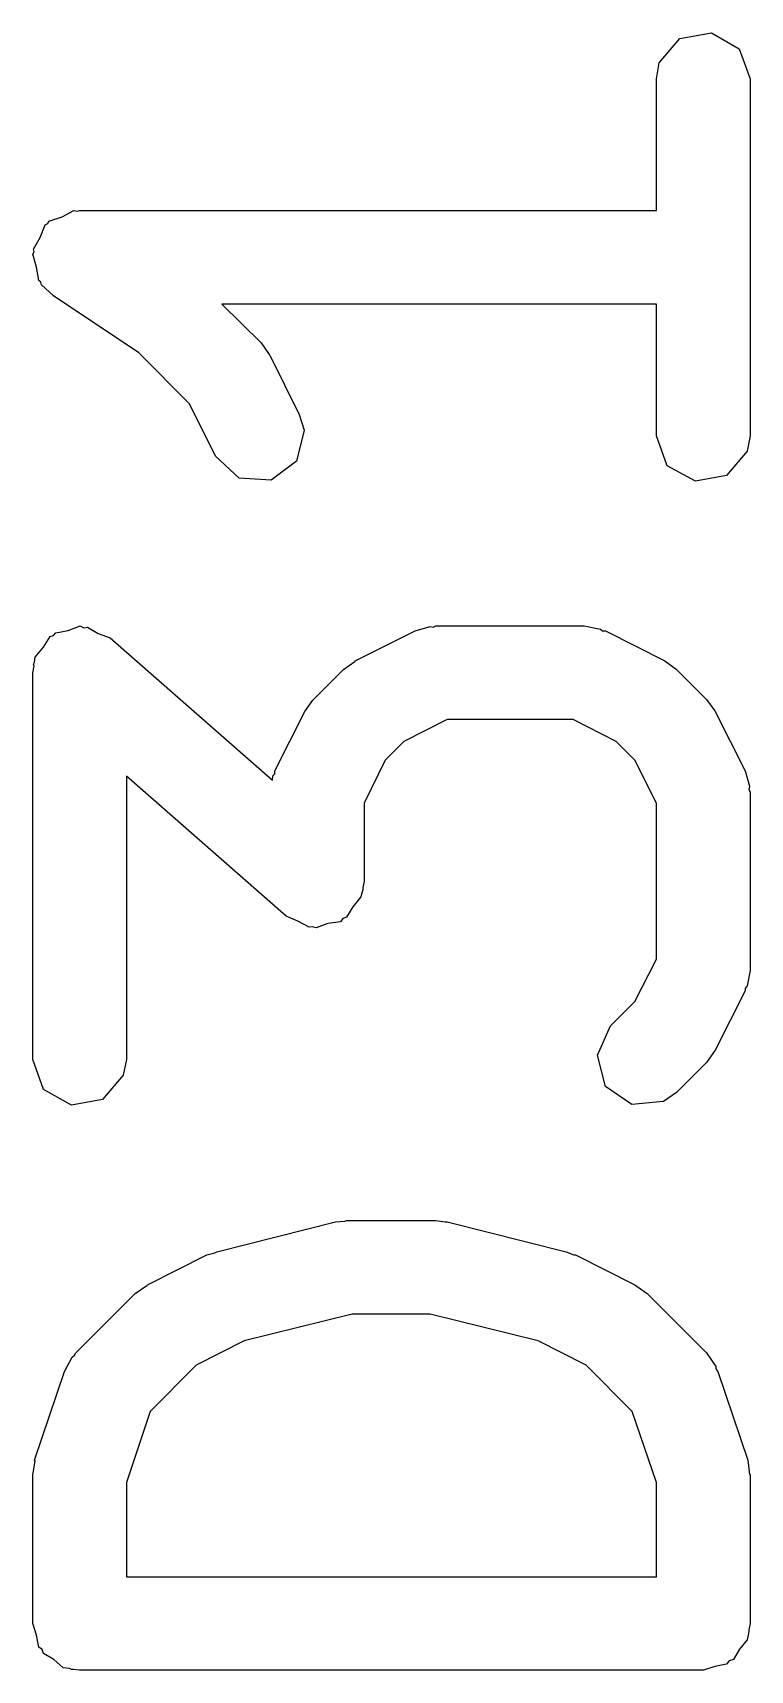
# Model space of a CAD drawing. Extents: x 44 to 268, y -129 to -26.
# Drawn here: x 149.534 to 150.684, y -107.207 to -104.582 of the extents above; entities that cross this region are included whole.
import ezdxf

# ---------------------------------------------------------------- set-up
doc = ezdxf.new("R2010")
doc.units = 0
doc.layers.add('BLACK', color=7, linetype='CONTINUOUS')

msp = doc.modelspace()

# ---------------------------------------------------------------- linework, layer by layer
at = {"layer": 'BLACK', "linetype": 'CONTINUOUS'}
for p, q in [((150.538, -104.63), (150.571, -104.591)), ((150.571, -104.591), (150.622, -104.582)), ((150.622, -104.582), (150.666, -104.608)), ((150.534, -104.656), (150.538, -104.63)), ((150.666, -104.608), (150.684, -104.656)), ((150.534, -104.867), (150.534, -104.656)), ((150.684, -104.656), (150.684, -105.228)), ((149.581, -104.877), (149.6, -104.867)), ((149.6, -104.867), (149.605, -104.868)), ((149.605, -104.868), (149.609, -104.867)), ((149.609, -104.867), (150.534, -104.867)), ((149.546, -104.91), (149.554, -104.89)), ((149.554, -104.89), (149.558, -104.888)), ((149.558, -104.888), (149.56, -104.884)), ((149.56, -104.884), (149.581, -104.877)), ((149.535, -104.929), (149.546, -104.91)), ((149.534, -104.937), (149.536, -104.933)), ((149.54, -104.958), (149.534, -104.937)), ((149.536, -104.933), (149.535, -104.929)), ((149.544, -104.979), (149.54, -104.958)), ((149.547, -104.982), (149.544, -104.979)), ((149.548, -104.986), (149.547, -104.982)), ((149.567, -105.004), (149.548, -104.986)), ((149.704, -105.095), (149.567, -105.004)), ((150.534, -105.017), (149.837, -105.017)), ((149.837, -105.017), (149.9, -105.079)), ((150.534, -105.228), (150.534, -105.017)), ((149.785, -105.177), (149.704, -105.095)), ((149.9, -105.079), (149.913, -105.098)), ((149.913, -105.098), (149.914, -105.099)), ((149.914, -105.099), (149.961, -105.194)), ((149.827, -105.261), (149.785, -105.177)), ((149.961, -105.194), (149.969, -105.219)), ((149.969, -105.219), (149.957, -105.269)), ((150.551, -105.276), (150.534, -105.228)), ((150.684, -105.228), (150.679, -105.253)), ((149.865, -105.296), (149.827, -105.261)), ((150.679, -105.253), (150.646, -105.292)), ((149.957, -105.269), (149.916, -105.299)), ((150.596, -105.301), (150.551, -105.276)), ((149.916, -105.299), (149.865, -105.296)), ((150.646, -105.292), (150.596, -105.301)), ((149.551, -105.567), (149.562, -105.55)), ((149.562, -105.55), (149.567, -105.548)), ((149.567, -105.548), (149.571, -105.544)), ((149.571, -105.544), (149.591, -105.54)), ((149.591, -105.54), (149.61, -105.533)), ((149.61, -105.533), (149.616, -105.536)), ((149.616, -105.536), (149.622, -105.535)), ((149.622, -105.535), (149.639, -105.545)), ((149.639, -105.545), (149.658, -105.552)), ((150.051, -105.589), (150.147, -105.541)), ((150.147, -105.541), (150.171, -105.534)), ((150.171, -105.534), (150.176, -105.535)), ((150.176, -105.535), (150.18, -105.533)), ((150.18, -105.533), (150.418, -105.533)), ((150.418, -105.533), (150.444, -105.538)), ((150.444, -105.538), (150.447, -105.541)), ((150.447, -105.541), (150.452, -105.541)), ((150.452, -105.541), (150.547, -105.589)), ((149.538, -105.583), (149.551, -105.567)), ((149.658, -105.552), (149.918, -105.78)), ((149.534, -105.608), (149.536, -105.597)), ((149.535, -105.594), (149.537, -105.591)), ((149.536, -105.597), (149.535, -105.594)), ((149.537, -105.591), (149.538, -105.583)), ((149.984, -105.651), (150.032, -105.603)), ((150.032, -105.603), (150.05, -105.59)), ((150.05, -105.59), (150.051, -105.589)), ((150.547, -105.589), (150.565, -105.602)), ((150.565, -105.602), (150.566, -105.603)), ((150.566, -105.603), (150.614, -105.651)), ((149.534, -106.228), (149.534, -105.608)), ((149.97, -105.67), (149.983, -105.652)), ((149.983, -105.652), (149.984, -105.651)), ((150.614, -105.651), (150.627, -105.669)), ((149.922, -105.765), (149.97, -105.67)), ((150.627, -105.669), (150.628, -105.67)), ((150.628, -105.67), (150.676, -105.765)), ((150.198, -105.683), (150.129, -105.718)), ((150.4, -105.683), (150.198, -105.683)), ((150.469, -105.718), (150.4, -105.683)), ((150.129, -105.718), (150.099, -105.748)), ((150.499, -105.748), (150.469, -105.718)), ((150.099, -105.748), (150.065, -105.817)), ((150.534, -105.817), (150.499, -105.748)), ((149.94, -105.998), (149.684, -105.774)), ((149.684, -105.774), (149.684, -106.228)), ((149.918, -105.78), (149.919, -105.773)), ((149.919, -105.773), (149.922, -105.77)), ((149.922, -105.77), (149.922, -105.765)), ((150.676, -105.765), (150.683, -105.79)), ((150.683, -105.79), (150.682, -105.795)), ((150.682, -105.795), (150.684, -105.799)), ((150.684, -105.799), (150.684, -106.085)), ((150.065, -105.817), (150.065, -105.942)), ((150.534, -106.067), (150.534, -105.817)), ((150.065, -105.942), (150.063, -105.953)), ((150.06, -105.967), (150.047, -105.983)), ((150.062, -105.959), (150.06, -105.967)), ((150.063, -105.956), (150.062, -105.959)), ((150.063, -105.953), (150.063, -105.956)), ((150.047, -105.983), (150.037, -106)), ((149.959, -106.006), (149.94, -105.998)), ((149.977, -106.016), (149.959, -106.006)), ((149.982, -106.015), (149.977, -106.016)), ((149.988, -106.017), (149.982, -106.015)), ((150.007, -106.01), (149.988, -106.017)), ((150.027, -106.007), (150.007, -106.01)), ((150.031, -106.002), (150.027, -106.007)), ((150.037, -106), (150.031, -106.002)), ((150.499, -106.135), (150.534, -106.067)), ((150.684, -106.085), (150.679, -106.11)), ((150.676, -106.118), (150.628, -106.213)), ((150.679, -106.11), (150.676, -106.114)), ((150.676, -106.114), (150.676, -106.118)), ((150.46, -106.174), (150.499, -106.135)), ((150.439, -106.221), (150.46, -106.174)), ((149.551, -106.276), (149.534, -106.228)), ((149.684, -106.228), (149.679, -106.253)), ((150.452, -106.271), (150.439, -106.221)), ((150.614, -106.233), (150.566, -106.281)), ((150.615, -106.231), (150.614, -106.233)), ((150.628, -106.213), (150.615, -106.231)), ((149.679, -106.253), (149.646, -106.292)), ((149.596, -106.301), (149.551, -106.276)), ((150.494, -106.3), (150.452, -106.271)), ((150.566, -106.281), (150.545, -106.295)), ((149.646, -106.292), (149.596, -106.301)), ((150.545, -106.295), (150.494, -106.3)), ((149.829, -106.536), (150.019, -106.488)), ((150.019, -106.488), (150.034, -106.487)), ((150.034, -106.487), (150.037, -106.486)), ((150.037, -106.486), (150.18, -106.486)), ((150.18, -106.486), (150.195, -106.488)), ((150.195, -106.488), (150.198, -106.488)), ((150.198, -106.488), (150.389, -106.536)), ((149.718, -106.589), (149.813, -106.541)), ((149.813, -106.541), (149.826, -106.538)), ((149.826, -106.538), (149.829, -106.536)), ((150.389, -106.536), (150.401, -106.541)), ((150.401, -106.541), (150.404, -106.541)), ((150.404, -106.541), (150.499, -106.589)), ((149.698, -106.603), (149.717, -106.59)), ((149.717, -106.59), (149.718, -106.589)), ((150.499, -106.589), (150.517, -106.602)), ((149.603, -106.698), (149.698, -106.603)), ((150.517, -106.602), (150.519, -106.603)), ((150.519, -106.603), (150.614, -106.698)), ((150.046, -106.636), (149.873, -106.679)), ((150.171, -106.636), (150.046, -106.636)), ((150.344, -106.679), (150.171, -106.636)), ((149.873, -106.679), (149.796, -106.718)), ((150.421, -106.718), (150.344, -106.679)), ((149.585, -106.728), (149.597, -106.705)), ((149.597, -106.705), (149.601, -106.702)), ((149.601, -106.702), (149.603, -106.698)), ((150.614, -106.698), (150.629, -106.72)), ((149.537, -106.87), (149.585, -106.728)), ((149.796, -106.718), (149.722, -106.792)), ((150.495, -106.792), (150.421, -106.718)), ((150.629, -106.72), (150.629, -106.724)), ((150.629, -106.724), (150.632, -106.728)), ((150.632, -106.728), (150.68, -106.87)), ((149.722, -106.792), (149.684, -106.906)), ((150.534, -106.906), (150.495, -106.792)), ((149.534, -106.894), (149.538, -106.872)), ((149.538, -106.872), (149.537, -106.87)), ((150.68, -106.87), (150.683, -106.893)), ((149.534, -107.132), (149.534, -106.894)), ((149.684, -106.906), (149.684, -107.057)), ((150.534, -107.057), (150.534, -106.906)), ((150.683, -106.893), (150.684, -106.894)), ((150.684, -106.894), (150.684, -107.132)), ((149.684, -107.057), (150.534, -107.057)), ((149.54, -107.151), (149.534, -107.132)), ((149.544, -107.17), (149.54, -107.151)), ((150.681, -107.148), (150.679, -107.158)), ((150.682, -107.145), (150.681, -107.148)), ((150.684, -107.132), (150.682, -107.142)), ((150.682, -107.142), (150.682, -107.145)), ((149.549, -107.174), (149.544, -107.17)), ((149.551, -107.18), (149.549, -107.174)), ((150.667, -107.173), (150.657, -107.19)), ((150.679, -107.158), (150.667, -107.173)), ((149.568, -107.19), (149.551, -107.18)), ((149.583, -107.203), (149.568, -107.19)), ((149.593, -107.204), (149.583, -107.203)), ((149.596, -107.206), (149.593, -107.204)), ((150.627, -107.201), (150.609, -107.207)), ((150.646, -107.197), (150.627, -107.201)), ((150.65, -107.192), (150.646, -107.197)), ((150.657, -107.19), (150.65, -107.192)), ((149.599, -107.206), (149.596, -107.206)), ((149.609, -107.207), (149.599, -107.206)), ((150.609, -107.207), (149.609, -107.207))]:
    msp.add_line(p, q, dxfattribs=at)

doc.saveas('drawing.dxf')
